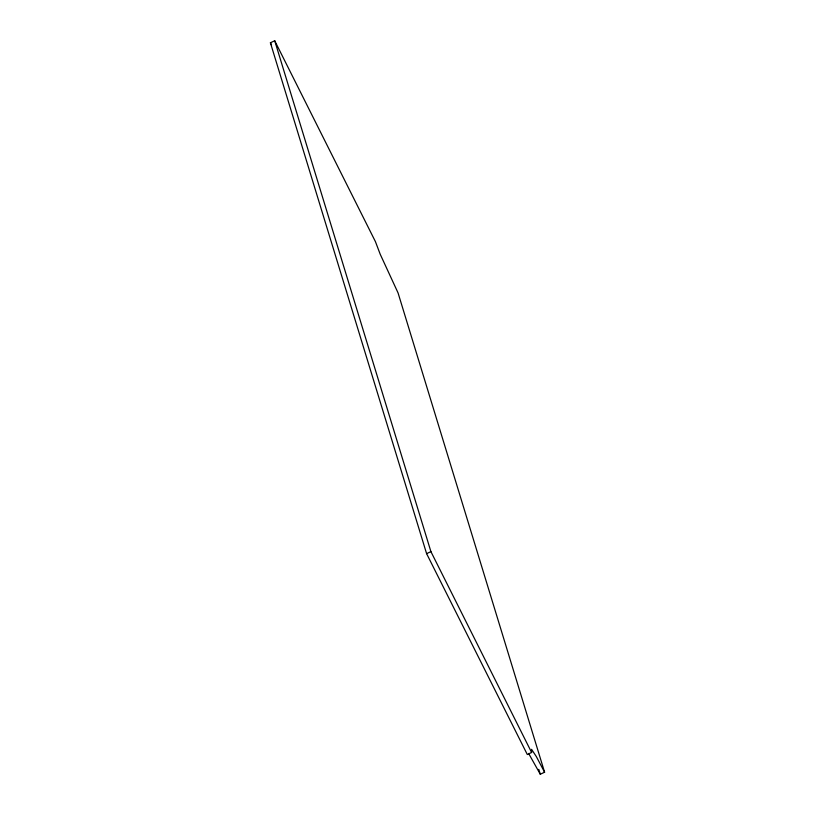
<?xml version="1.0" encoding="UTF-8"?>
<svg xmlns="http://www.w3.org/2000/svg" width="815" height="815" viewBox="0 0 815 815"><rect width="100%" height="100%" fill="white"/><g stroke="black" fill="none" stroke-linecap="round" stroke-linejoin="round"><path stroke-width="1.22" d="M544.593 772.223L536.331 756.575L531.584 749.352L531.614 752.49L527.305 754.517L426.602 553.65L270.407 42.777L274.716 40.75L375.42 241.617L380.218 254.27L398.056 292.911L544.593 772.223L540.284 774.25L528.629 753.447M426.602 553.65L430.911 551.623L274.716 40.75M270.407 42.777L271.548 45.049M430.911 551.623L531.614 752.49M538.797 769.38L540.284 774.25"/></g></svg>
